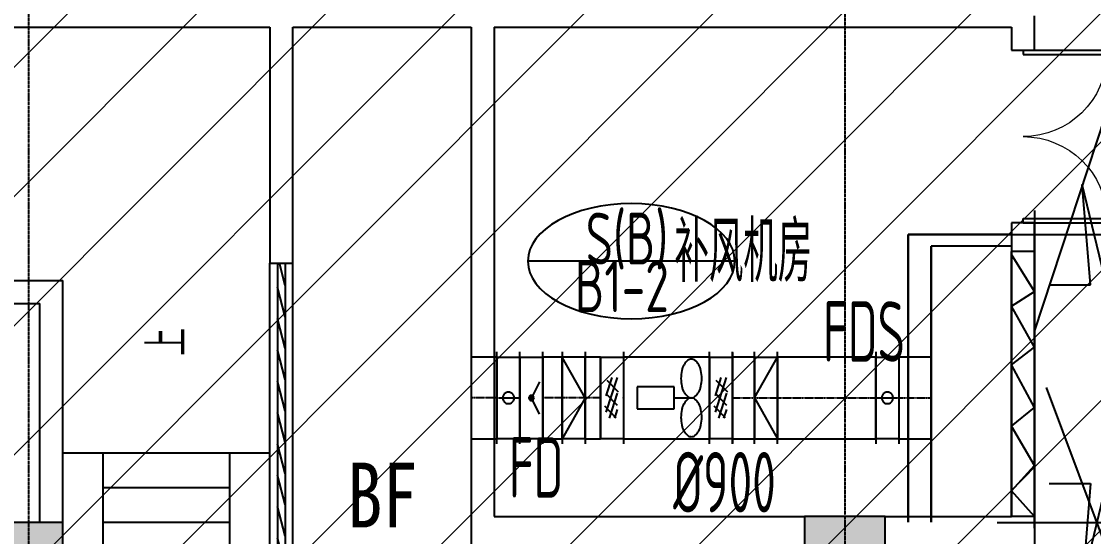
# Model space of a CAD drawing. Extents: x -20827274 to 1300756471, y -549375 to 3431892.
# Drawn here: x -82170 to -72846, y -292084 to -287610 of the extents above; entities that cross this region are included whole.
import ezdxf

# ---------------------------------------------------------------- set-up
doc = ezdxf.new("R2010")
doc.units = 0
doc.header["$LTSCALE"] = 10
for name, pattern in [('CENTER2', [1.125, 0.75, -0.125, 0.125, -0.125]), ('暖附图底图$0$DASH', [0.35, 0.25, -0.1]), ('暖附图底图$0$DOTE', [2.42, 2, -0.2, 0.02, -0.2])]:
    doc.linetypes.add(name, pattern=pattern)
for name, color, linetype in [('1-zs', 3, 'Continuous'), ('1-标注暖通', 4, 'Continuous'), ('DUCT-加压送风标注', 3, 'Continuous'), ('DUCT-排风风口', 7, 'Continuous'), ('DUCT-送风中心线', 5, 'CENTER2'), ('DUCT-送风法兰', 2, 'Continuous'), ('DUCT-送风管', 4, 'Continuous'), ('DUCT-送风管端线', 2, 'Continuous'), ('DUCT-送风管设备', 7, 'Continuous'), ('DUCT-送风阀门', 7, 'Continuous'), ('H-TH_DIM', 3, 'Continuous'), ('H-暖通设备', 181, 'Continuous'), ('PUB_HATCH', 8, 'Continuous'), ('暖附图底图$0$1-标注暖通', 8, 'Continuous'), ('暖附图底图$0$A-COLUMN', 8, 'Continuous'), ('暖附图底图$0$A-ROOM_NAME', 8, 'Continuous'), ('暖附图底图$0$A-STAIR', 8, 'Continuous'), ('暖附图底图$0$A-WALL', 8, 'Continuous'), ('暖附图底图$0$DIM_SYMB', 8, 'Continuous'), ('暖附图底图$0$DOOR_FIRE', 8, 'Continuous'), ('暖附图底图$0$DOTE', 8, 'Continuous'), ('暖附图底图$0$WINDOW', 8, 'Continuous')]:
    doc.layers.add(name, color=color, linetype=linetype)
doc.layers.add('F-非人防区', color=105, linetype='Continuous', lineweight=15)
doc.styles.add('8B2_02', font='tssdeng.shx', dxfattribs={"width": 0.6, "bigfont": 'TSSDCHN.shx'})
doc.styles.add('8B2_02_T3', font='tssdeng.shx', dxfattribs={"width": 0.6, "bigfont": 'TSSDCHN.shx'})
doc.styles.add('暖附图底图$0$8B2_01', font='simhei.ttf', dxfattribs={"width": 0.8})
doc.styles.add('暖附图底图$0$8B2_02', font='tssdeng.shx', dxfattribs={"width": 0.6, "bigfont": 'TSSDCHN.shx'})
doc.styles.add('暖附图底图$0$_TCH_DIM', font='SIMPLEX', dxfattribs={"bigfont": 'GBCBIG'})
doc.dimstyles.new('_TCH_ARCH&&150', dxfattribs={"dimtxt": 525, "dimasz": 150, "dimexe": 375, "dimexo": 450, "dimgap": 150, "dimtad": 1, "dimdec": 0, "dimrnd": 50, "dimzin": 0, "dimdsep": 46, "dimtxsty": '8B2_02_T3', "dimblk": 'ARCHTICK', "dimcen": 0.09, "dimclrt": 7, "dimazin": 2, "dimtfac": 1, "dimtdec": 0, "dimtix": 1, "dimtmove": 2, "dimatfit": 3, "dimfxl": 0, "dimtolj": 1, "dimtzin": 0, "dimarcsym": 0})

# ---------------------------------------------------------------- blocks, each defined once
blk = doc.blocks.new('$风口$00000148')
for p, q in [((515.7, 0), (307.3, 301.4)), ((342.8, 150), (307.3, 301.4)), ((100, 262), (100, -262)), ((0, -200.2), (0, 200.2)), ((100, 200.2), (0, 200.2)), ((100, 140), (0, 195.5)), ((163.2, 150), (342.8, 150)), ((0, 117.6), (100, 140)), ((100, 55.5), (0, 117.6)), ((0, 29.1), (100, 55.5)), ((100, -35.6), (0, 29.1)), ((307.3, -301.4), (515.7, 0)), ((0, -63.4), (100, -35.6)), ((100, -122.8), (0, -63.4)), ((0, -161.1), (100, -122.8)), ((100, -200.2), (0, -161.1)), ((163.2, -150), (342.8, -150)), ((342.8, -150), (307.3, -301.4)), ((100, -200.2), (0, -200.2))]:
    blk.add_line(p, q)
blk = doc.blocks.new('$轴流风机$00000011')
for p, q in [((-500, 500, 0), (-500, -500, 0)), ((500, 500, 0), (-500, 500, 0)), ((500, -500, 0), (500, 500, 0)), ((-339, 135, 0), (-339, -135, 0)), ((88, 135, 0), (-339, 135, 0)), ((88, -135, 0), (88, 135, 0)), ((88, 0, 0), (288, 0, 0)), ((-339, -135, 0), (88, -135, 0)), ((-500, -500, 0), (500, -500, 0))]:
    blk.add_line(p, q)
for centre, radius, start, end in [((462, 274, 0), 291, 153.0603, 168.1126), ((355, 329, 0), 170, 129.1821, 153.0603), ((288, 410, 0), 64.8, 90, 129.1821), ((288, 410, 0), 64.8, 50.8179, 90), ((222, 329, 0), 170, 26.9397, 50.8179), ((115, 274, 0), 291, 11.8874, 26.9397), ((633, 238, 0), 465, 168.1126, 180), ((-56, 238, 0), 465, 0, 11.8874), ((633, 238, 0), 465, 180, 191.8874), ((462, 202, 0), 291, 191.8874, 206.9397), ((115, 202, 0), 291, 333.0603, 348.1126), ((-56, 238, 0), 465, 348.1126, 0), ((355, 148, 0), 170, 206.9397, 230.8179), ((288, 66, 0), 64.8, 230.8179, 270), ((288, 66, 0), 64.8, 270, 309.1821), ((222, 148, 0), 170, 309.1821, 333.0603), ((462, -202, 0), 291, 153.0603, 168.1126), ((355, -148, 0), 170, 129.1821, 153.0603), ((288, -66, 0), 64.8, 90, 129.1821), ((288, -66, 0), 64.8, 50.8179, 90), ((222, -148, 0), 170, 26.9397, 50.8179), ((115, -202, 0), 291, 11.8874, 26.9397), ((633, -238, 0), 465, 168.1126, 180), ((633, -238, 0), 465, 180, 191.8874), ((-56, -238, 0), 465, 0, 11.8874), ((-56, -238, 0), 465, 348.1126, 0), ((462, -274, 0), 291, 191.8874, 206.9397), ((115, -274, 0), 291, 333.0603, 348.1126), ((355, -329, 0), 170, 206.9397, 230.8179), ((288, -410, 0), 64.8, 230.8179, 270), ((288, -410, 0), 64.8, 270, 309.1821), ((222, -329, 0), 170, 309.1821, 333.0603)]:
    blk.add_arc(centre, radius, start, end)
for p in [(-500, 0, 0), (500, 0, 0)]:
    blk.add_point(p)
blk = doc.blocks.new('暖附图底图$0$自行车坡道')
at = {"layer": '暖附图底图$0$A-STAIR'}
for p, q in [((-72447.7, -339870.6), (-67494.9, -339870.6)), ((-67494.9, -341670.6), (-67494.9, -339870.6)), ((-72119.2, -340220.6), (-67494.9, -340220.6)), ((-68094.9, -341320.6), (-68094.9, -340220.6)), ((-67794.9, -341320.6), (-67794.9, -340220.6)), ((-71094.9, -341320.6), (-67494.9, -341320.6)), ((-70758.7, -341670.6), (-67494.9, -341670.6))]:
    blk.add_line(p, q, dxfattribs=at)
at = {"layer": '暖附图底图$0$DIM_SYMB'}
blk.add_lwpolyline([(-66753.2, -340770.6, 0, 0, 0), (-69594.9, -340770.6, 0, 80, 0), (-69294.9, -340770.6, 0, 0, 0)], format="xyseb", dxfattribs=at)
at = {"layer": '暖附图底图$0$DIM_SYMB', "color": 7, "style": '暖附图底图$0$_TCH_DIM'}
blk.add_text('上', height=337.6, dxfattribs=at).set_placement((-66648.2, -340945.6))
blk = doc.blocks.new('_FZH')
blk.add_lwpolyline([(-0.5, -0.5), (0.5, -0.5), (0.5, 0.5), (-0.5, 0.5)], close=True)
at = {"layer": 'PUB_HATCH'}
blk.add_solid([(-0.5, -0.5), (0.5, -0.5), (-0.5, 0.5), (0.5, 0.5)], dxfattribs=at)
blk = doc.blocks.new('暖附图底图$0$$WINLIB2D$00000039')
at = {"color": 0}
for points in [[(-0.5, 0.5), (-0.5, -0.5)], [(0.5, 0.5), (-0.5, 0.5)], [(0.5, -0.5), (0.5, 0.5)], [(-0.5, 0.1667), (0.5, 0.1667)], [(-0.3839, -0.1667), (-0.448, 0.1667)], [(-0.3159, -0.1667), (-0.38, 0.1667)], [(-0.2479, -0.1667), (-0.312, 0.1667)], [(-0.1799, -0.1667), (-0.244, 0.1667)], [(-0.1119, -0.1667), (-0.176, 0.1667)], [(-0.0439, -0.1667), (-0.108, 0.1667)], [(0.0241, -0.1667), (-0.04, 0.1667)], [(0.0921, -0.1667), (0.028, 0.1667)], [(0.16, -0.1667), (0.0959, 0.1667)], [(0.228, -0.1667), (0.1639, 0.1667)], [(0.296, -0.1667), (0.2319, 0.1667)], [(0.364, -0.1667), (0.2999, 0.1667)], [(0.432, -0.1667), (0.3679, 0.1667)], [(0.5, -0.1667), (0.4359, 0.1667)], [(-0.4519, -0.1667), (-0.5, 0.0836)], [(-0.5, -0.1667), (0.5, -0.1667)], [(0.5, -0.5), (-0.5, -0.5)]]:
    blk.add_lwpolyline(points, dxfattribs=at)
blk = doc.blocks.new('暖附图底图$0$$DorLib2D$00000002')
for p, q in [((-0.5, 0), (-0.5, 0.4875)), ((-0.475, 0.4875), (-0.5, 0.4875)), ((-0.475, 0), (-0.475, 0.4875)), ((0.475, 0), (0.475, 0.4875)), ((0.475, 0.4875), (0.5, 0.4875)), ((0.5, 0), (0.5, 0.4875)), ((-0.5, 0), (-0.475, 0)), ((0.5, 0), (0.475, 0))]:
    blk.add_line(p, q)
at = {"lineweight": 13}
for centre, start, end in [((-0.4875, 0), 0, 88.53072), ((0.4875, 0), 91.46928, 180)]:
    blk.add_arc(centre, 0.4875, start, end, dxfattribs=at)
blk = doc.blocks.new('暖附图底图$0$AFSFCS')
at = {"layer": '暖附图底图$0$A-WALL'}
for p, q in [((-73358.6, -287860.4), (-73358.6, -287560.4)), ((-82958.6, -287660.4), (-81908.6, -287660.4)), ((-81908.6, -287660.4), (-80008.6, -287660.4)), ((-80008.6, -287660.4), (-80008.6, -289710.4)), ((-79808.6, -289710.4), (-79808.6, -287660.4)), ((-79808.6, -287660.4), (-79108.6, -287660.4)), ((-79108.6, -287660.4), (-78258.6, -287660.4)), ((-78258.6, -287660.4), (-78258.6, -292010.4)), ((-78058.6, -287660.4), (-78058.6, -291910.4)), ((-78058.6, -287660.4), (-73558.6, -287660.4)), ((-73558.6, -287660.4), (-73558.6, -287860.4)), ((-73558.6, -287860.4), (-73358.6, -287860.4)), ((-73358.6, -289360.4), (-73558.6, -289360.4)), ((-73558.6, -289360.4), (-73558.6, -291910.4)), ((-73358.6, -292010.4), (-73358.6, -289360.4)), ((-80008.6, -289710.4), (-79808.6, -289710.4)), ((-82958.6, -289860.4), (-81808.6, -289860.4)), ((-81808.6, -291960.4), (-81808.6, -289860.4)), ((-83158.6, -290060.4), (-82008.6, -290060.4)), ((-82008.6, -291960.4), (-82008.6, -290060.4)), ((-78058.6, -291910.4), (-75358.6, -291910.4)), ((-74658.6, -291910.4), (-73558.6, -291910.4)), ((-78258.6, -292010.4), (-78258.6, -295760.4)), ((-73358.6, -292010.4), (-73358.6, -295860.4))]:
    blk.add_line(p, q, dxfattribs=at)
at = {"layer": '暖附图底图$0$DOTE', "color": 127, "linetype": '暖附图底图$0$DOTE', "ltscale": 1.5}
for p, q in [((-82108.6, -155629.3), (-82108.6, -385768.2)), ((-75008.6, -155629.3), (-75008.6, -385768.2))]:
    blk.add_line(p, q, dxfattribs=at)
at = {"rotation": 90}
blk.add_blockref('暖附图底图$0$自行车坡道', (-421679.2, -223865.5), dxfattribs=at)
at = {"layer": '暖附图底图$0$A-COLUMN', "rotation": 90}
for p, xscale, yscale, zscale in [((-75008.6, -292260.4), 700, 700, 700), ((-82108.6, -292260.4), 600, 600, 600)]:
    blk.add_blockref('_FZH', p, dxfattribs=dict(at, xscale=xscale, yscale=yscale, zscale=zscale))
at = {"layer": '暖附图底图$0$DOOR_FIRE', "xscale": -1500, "yscale": 1500, "zscale": 200, "rotation": 270}
blk.add_blockref('暖附图底图$0$$DorLib2D$00000002', (-73458.6, -288610.4), dxfattribs=at)
at = {"layer": '暖附图底图$0$WINDOW', "xscale": 4000, "yscale": -200, "zscale": 200, "rotation": 270}
blk.add_blockref('暖附图底图$0$$WINLIB2D$00000039', (-79908.6, -291710.4), dxfattribs=at)
at = {"layer": '暖附图底图$0$A-ROOM_NAME', "style": '暖附图底图$0$8B2_02', "width": 0.6}
blk.add_text('补风机房', height=525, dxfattribs=at).set_placement((-76490.1, -289873.1))
at = {"layer": '暖附图底图$0$A-ROOM_NAME', "color": 1, "style": '暖附图底图$0$8B2_01', "width": 0.8}
blk.add_text('BF', height=563.29, dxfattribs=at).set_placement((-79337.2, -292005))
blk = doc.blocks.new('暖附图底图')
at = {"layer": '暖附图底图$0$1-标注暖通', "linetype": '暖附图底图$0$DASH'}
blk.add_blockref('暖附图底图$0$AFSFCS', (500000, 0), dxfattribs=at)
blk = doc.blocks.new('_ArchTick')
at = {"color": 0, "linetype": 'ByBlock', "const_width": 0.4}
blk.add_lwpolyline([(-0.5, -0.5), (0.5, 0.5)], dxfattribs=at)
blk = doc.blocks.new('*D1215')
at = {"layer": 'Defpoints', "color": 0, "transparency": 16777216}
for p in [(-74133.6, -289460.4), (-71731.8, -289460.4), (-74133.6, -291960.4)]:
    blk.add_point(p, dxfattribs=at)
at = {"layer": 'H-TH_DIM', "color": 0, "lineweight": -2, "transparency": 16777216}
for p, q in [((-73683.6, -289460.4), (-71356.8, -289460.4)), ((-71731.8, -291960.4), (-71731.8, -289460.4)), ((-73683.6, -291960.4), (-71356.8, -291960.4))]:
    blk.add_line(p, q, dxfattribs=at)
at = {"layer": 'H-TH_DIM', "color": 0, "lineweight": -2, "transparency": 16777216, "xscale": 150, "yscale": 150, "zscale": 150}
for p, rotation in [((-71731.8, -289460.4), 90), ((-71731.8, -291960.4), 270)]:
    blk.add_blockref('_ArchTick', p, dxfattribs=dict(at, rotation=rotation))
at = {"layer": 'H-TH_DIM', "color": 7, "transparency": 16777216, "insert": (-72144.3, -290710.4), "char_height": 525, "attachment_point": 5, "rotation": 90, "style": '8B2_02_T3'}
blk.add_mtext('\\A1;2500', dxfattribs=at)

msp = doc.modelspace()

# ---------------------------------------------------------------- hatches: boundary and pattern name
at = {"layer": 'F-非人防区'}
h = msp.add_hatch(dxfattribs=at)
h.set_pattern_fill('ANSI31', color=8, scale=500)
h.set_pattern_definition([(45, (-67108.6, 126739.6), (-561.266, 561.266), [])])
edge = h.paths.add_edge_path()
edge.add_line((26041.4, -160910.4), (26041.4, -174910.4))
edge.add_line((26041.4, -174910.4), (44466.4, -174910.4))
edge.add_line((44466.4, -174910.4), (44466.4, -230535.4))
edge.add_line((44466.4, -230535.4), (29591.4, -230535.4))
edge.add_line((29591.4, -230535.4), (29591.4, -228585.4))
edge.add_line((29591.4, -228585.4), (32466.4, -228585.4))
edge.add_line((32466.4, -228585.4), (32466.4, -223185.4))
edge.add_line((32466.4, -223185.4), (6116.4, -223185.4))
edge.add_line((6116.4, -223185.4), (6116.4, -236210.4))
edge.add_line((6116.4, -236210.4), (5916.4, -236210.4))
edge.add_line((5916.4, -236210.4), (5921.1, -289912.2))
edge.add_line((5921.1, -289912.2), (35191.4, -289912.2))
edge.add_line((35191.4, -289912.2), (35191.4, -296310.4))
edge.add_line((35191.4, -296310.4), (35041.4, -296310.4))
edge.add_line((35041.4, -296310.4), (35041.4, -296910.4))
edge.add_line((35041.4, -296910.4), (35641.4, -296910.4))
edge.add_line((35641.4, -296910.4), (44736.4, -305099.6))
edge.add_line((44736.4, -305099.6), (22456.5, -329844))
edge.add_line((22456.5, -329844), (22456.5, -340006.4))
edge.add_line((22456.5, -340006.4), (-13248.1, -379660.4))
edge.add_line((-13248.1, -379660.4), (-90108.6, -379660.4))
edge.add_line((-90108.6, -379660.4), (-90108.6, -373660.4))
edge.add_line((-90108.6, -373660.4), (-91358.6, -373660.4))
edge.add_arc((-91358.6, -361660.4), 12000, 180, 270, ccw=False)
edge.add_line((-103358.6, -361660.4), (-103358.6, -333450.4))
edge.add_line((-103358.6, -333450.4), (-95358.6, -333436.6))
edge.add_line((-95358.6, -333436.6), (-95358.6, -160610.4))
edge.add_line((-95358.6, -160610.4), (-86333.4, -160610.4))
edge.add_line((-86333.4, -160610.4), (-86333.6, -149790))
edge.add_line((-86333.6, -149790), (-73433.4, -149790))
edge.add_line((-73433.4, -149790), (-73433.4, -160610.4))
edge.add_line((-73433.4, -160610.4), (26041.4, -160910.4))

# ---------------------------------------------------------------- linework, layer by layer
at = {"layer": '1-标注暖通'}
for p, q in [((-73358.6, -290303.8), (-72661.3, -288184.7, -2600)), ((-73258.6, -290789.9, -2600), (-72048.2, -294015.7, -2600))]:
    msp.add_line(p, q, dxfattribs=at)
at = {"layer": '1-标注暖通', "const_width": 20, "elevation": -500}
for points in [[(-74458.9, -289460.4), (-74458.9, -291960.4)], [(-74258.8, -289560.4), (-74258.6, -291960.4)]]:
    msp.add_lwpolyline(points, dxfattribs=at)
at = {"layer": '1-标注暖通', "const_width": 20}
for points in [[(-74458.9, -289460.4), (-73558.6, -289460.4)], [(-74258.8, -289560.4), (-73558.6, -289560.4)]]:
    msp.add_lwpolyline(points, dxfattribs=at)
at = {"layer": 'DUCT-送风中心线'}
for p, q in [((-78034.7, -290879.5), (-78258.6, -290879.5)), ((-77468.4, -290879.5), (-77634.1, -290879.5)), ((-77268.2, -290879.5), (-77468.2, -290879.5)), ((-77135.2, -290879.5), (-77268, -290879.5)), ((-75984.6, -290879.4), (-75984.8, -290879.4)), ((-75984.6, -290879.4), (-75794.9, -290879.4)), ((-75794.7, -290879.4), (-75594.7, -290879.4)), ((-75594.5, -290879.4), (-74739.2, -290879.4)), ((-74538.8, -290879.4), (-74258.7, -290879.4))]:
    msp.add_line(p, q, dxfattribs=at)
at = {"layer": 'DUCT-送风法兰'}
for p, q in [((-78034.6, -291279.5), (-78034.6, -290479.5)), ((-77834.4, -291279.5), (-77834.4, -290479.5)), ((-77634.2, -291279.5), (-77634.2, -290479.5)), ((-77468.3, -290479.5), (-77468.3, -291279.5)), ((-77268.1, -290479.5), (-77268.1, -291279.5)), ((-76935.1, -290479.5), (-76935.1, -291279.5)), ((-76184.9, -291279.4), (-76184.9, -290479.4)), ((-75984.7, -291279.4), (-75984.7, -290479.4)), ((-75984.5, -290484.4), (-75984.5, -291274.4)), ((-75794.8, -291279.4), (-75794.8, -290479.4)), ((-75594.6, -291279.4), (-75594.6, -290479.4)), ((-74739.1, -290479.4), (-74739.1, -291279.4)), ((-74538.9, -290479.4), (-74538.9, -291279.4))]:
    msp.add_line(p, q, dxfattribs=at)
at = {"layer": 'DUCT-送风法兰', "color": 18, "true_color": 0x000000}
for p in [(-78034.7, -290879.5, 500), (-78034.5, -290879.5, 500), (-77834.5, -290879.5, 500), (-77834.3, -290879.5, 500), (-77634.3, -290879.5, 500), (-77634.1, -290879.5, 500), (-77468.4, -290879.5, 500), (-77468.2, -290879.5, 500), (-77268.2, -290879.5, 500), (-77268, -290879.5, 500), (-76935.2, -290879.5, 500), (-76935, -290879.5, 500), (-76185, -290879.4, 500), (-76184.8, -290879.4, 500), (-75984.8, -290879.4, 500), (-75984.6, -290879.4, 500), (-75984.6, -290879.4, 500), (-75984.4, -290879.4, 500), (-75794.9, -290879.4, 500), (-75794.7, -290879.4, 500), (-75594.7, -290879.4, 500), (-75594.5, -290879.4, 500), (-74739.2, -290879.4, 500), (-74739, -290879.4, 500), (-74539, -290879.4, 500), (-74538.8, -290879.4, 500)]:
    msp.add_point(p, dxfattribs=at)
at = {"layer": 'DUCT-送风管'}
for p, q in [((-78034.7, -290524.5), (-78258.6, -290524.5)), ((-78258.6, -290524.5), (-78258.6, -291234.5)), ((-78034.7, -291234.5), (-78034.7, -290524.5)), ((-78034.5, -290524.5), (-77834.5, -290524.5)), ((-77834.3, -290524.5), (-77634.3, -290524.5)), ((-77468.4, -290524.5), (-77634.1, -290524.5)), ((-77634.1, -290524.5), (-77634.1, -291234.5)), ((-77468.4, -291234.5), (-77468.4, -290524.5)), ((-77268.2, -290524.5), (-77468.2, -290524.5)), ((-77268.2, -290879.5), (-77468.2, -290524.5)), ((-77135.2, -290524.5), (-77268, -290524.5)), ((-77268, -290524.5), (-77268, -291234.5)), ((-77135.2, -290524.5), (-76935.2, -290524.5)), ((-77135.2, -291234.5), (-77135.2, -290524.5)), ((-76184.8, -290524.4), (-75984.8, -290524.4)), ((-75984.6, -290529.4), (-75984.8, -290524.4)), ((-75794.9, -290524.4), (-75984.6, -290524.4)), ((-75984.6, -290524.4), (-75984.6, -291234.4)), ((-75794.9, -291234.4), (-75794.9, -290524.4)), ((-75794.7, -290524.4), (-75594.7, -290524.4)), ((-75794.7, -290879.4), (-75594.7, -290524.4)), ((-74739.2, -290524.4), (-75594.5, -290524.4)), ((-75594.5, -290524.4), (-75594.5, -291234.4)), ((-74739.2, -291234.4), (-74739.2, -290524.4)), ((-74739, -290524.4), (-74539, -290524.4)), ((-74258.7, -290524.4), (-74538.8, -290524.4)), ((-74538.8, -290524.4), (-74538.8, -291234.4)), ((-74258.7, -291234.4), (-74258.7, -290524.4)), ((-77268.2, -290879.5), (-77468.2, -291234.5)), ((-75794.7, -290879.4), (-75594.7, -291234.4)), ((-78258.6, -291234.5), (-78034.7, -291234.5)), ((-77834.5, -291234.5), (-78034.5, -291234.5)), ((-77634.3, -291234.5), (-77834.3, -291234.5)), ((-77634.1, -291234.5), (-77468.4, -291234.5)), ((-77268.2, -291234.5), (-77468.2, -291234.5)), ((-77268, -291234.5), (-77135.2, -291234.5)), ((-76935.2, -291234.5), (-77135.2, -291234.5)), ((-75984.8, -291234.4), (-76184.8, -291234.4)), ((-75984.6, -291229.4), (-75984.8, -291234.4)), ((-75984.6, -291234.4), (-75794.9, -291234.4)), ((-75794.7, -291234.4), (-75594.7, -291234.4)), ((-75594.5, -291234.4), (-74739.2, -291234.4)), ((-74539, -291234.4), (-74739, -291234.4)), ((-74538.8, -291234.4), (-74258.7, -291234.4))]:
    msp.add_line(p, q, dxfattribs=at)
at = {"layer": 'DUCT-送风管', "color": 18, "true_color": 0x000000}
for p in [(-77468.2, -290879.5, 500), (-77268.2, -290879.5, 500), (-75984.8, -290879.4, 500), (-75984.6, -290879.4, 500), (-75794.7, -290879.4, 500), (-75594.7, -290879.4, 500)]:
    msp.add_point(p, dxfattribs=at)
at = {"layer": 'DUCT-送风管端线'}
for p, q in [((-78034.5, -290524.5), (-78034.5, -291234.5)), ((-77834.5, -290524.5), (-77834.5, -291234.5)), ((-77834.3, -290524.5), (-77834.3, -291234.5)), ((-77634.3, -290524.5), (-77634.3, -291234.5)), ((-77468.2, -290524.5), (-77468.2, -291234.5)), ((-77268.2, -291234.5), (-77268.2, -290524.5)), ((-77135.2, -290524.5), (-77135.2, -291234.5)), ((-76935.2, -290524.5), (-76935.2, -291234.5)), ((-76184.8, -290524.4), (-76184.8, -291234.4)), ((-75984.8, -290524.4), (-75984.8, -291234.4)), ((-75984.8, -290524.4), (-75984.8, -291234.4)), ((-75984.6, -291229.4), (-75984.6, -290529.4)), ((-75794.7, -290524.4), (-75794.7, -291234.4)), ((-75594.7, -291234.4), (-75594.7, -290524.4)), ((-74739, -290524.4), (-74739, -291234.4)), ((-74539, -290524.4), (-74539, -291234.4))]:
    msp.add_line(p, q, dxfattribs=at)
at = {"layer": 'DUCT-送风阀门'}
for p, q in [((-77085.2, -291003), (-76987.3, -290702)), ((-77085.2, -290861), (-77033.5, -290702)), ((-76134.8, -291002.9), (-76036.9, -290701.9)), ((-76134.8, -290860.9), (-76083.1, -290701.9)), ((-77664.3, -290739.5), (-77734.3, -290879.5)), ((-76977.1, -290830.5), (-77077.1, -290728)), ((-76026.7, -290830.4), (-76126.7, -290727.9)), ((-78022, -290879.5), (-77847, -290879.5)), ((-77984.1, -290873.2), (-77984.5, -290879.5)), ((-77984.5, -290879.5), (-77984.1, -290885.7)), ((-77982.9, -290867), (-77984.1, -290873.2)), ((-77984.1, -290885.7), (-77982.9, -290891.9)), ((-77981, -290861.1), (-77982.9, -290867)), ((-77982.9, -290891.9), (-77981, -290897.9)), ((-77978.3, -290855.4), (-77981, -290861.1)), ((-77974.9, -290850.1), (-77978.3, -290855.4)), ((-77970.9, -290845.2), (-77974.9, -290850.1)), ((-77966.3, -290840.9), (-77970.9, -290845.2)), ((-77961.3, -290837.3), (-77966.3, -290840.9)), ((-77955.8, -290834.2), (-77961.3, -290837.3)), ((-77949.9, -290831.9), (-77955.8, -290834.2)), ((-77943.8, -290830.4), (-77949.9, -290831.9)), ((-77937.6, -290829.6), (-77943.8, -290830.4)), ((-77931.3, -290829.6), (-77937.6, -290829.6)), ((-77925.1, -290830.4), (-77931.3, -290829.6)), ((-77919, -290831.9), (-77925.1, -290830.4)), ((-77913.2, -290834.2), (-77919, -290831.9)), ((-77907.7, -290837.3), (-77913.2, -290834.2)), ((-77902.6, -290840.9), (-77907.7, -290837.3)), ((-77898, -290845.2), (-77902.6, -290840.9)), ((-77894, -290850.1), (-77898, -290845.2)), ((-77890.6, -290855.4), (-77894, -290850.1)), ((-77888, -290861.1), (-77890.6, -290855.4)), ((-77886, -290867), (-77888, -290861.1)), ((-77888, -290897.9), (-77886, -290891.9)), ((-77884.9, -290873.2), (-77886, -290867)), ((-77886, -290891.9), (-77884.9, -290885.7)), ((-77884.5, -290879.5), (-77884.9, -290873.2)), ((-77884.9, -290885.7), (-77884.5, -290879.5)), ((-77756, -290875.4), (-77756.4, -290879.5)), ((-77756.4, -290879.5), (-77756, -290883.5)), ((-77754.9, -290871.5), (-77756, -290875.4)), ((-77756, -290883.5), (-77754.9, -290887.5)), ((-77753.1, -290867.8), (-77754.9, -290871.5)), ((-77754.9, -290887.5), (-77753.1, -290891.1)), ((-77750.6, -290864.5), (-77753.1, -290867.8)), ((-77753.1, -290891.1), (-77750.6, -290894.4)), ((-77747.6, -290861.8), (-77750.6, -290864.5)), ((-77750.6, -290894.4), (-77747.6, -290897.2)), ((-77748.7, -290875.2), (-77749.2, -290878)), ((-77749.2, -290878), (-77749.2, -290880.9)), ((-77749.2, -290880.9), (-77748.7, -290883.7)), ((-77747.6, -290872.6), (-77748.7, -290875.2)), ((-77748.7, -290883.7), (-77747.6, -290886.3)), ((-77744.1, -290859.6), (-77747.6, -290861.8)), ((-77746.1, -290870.2), (-77747.6, -290872.6)), ((-77747.6, -290886.3), (-77746.1, -290888.7)), ((-77744.1, -290868.1), (-77746.1, -290870.2)), ((-77746.1, -290888.7), (-77744.1, -290890.8)), ((-77744.8, -290877.4), (-77745, -290879.5)), ((-77745, -290879.5), (-77744.8, -290881.6)), ((-77744.2, -290875.4), (-77744.8, -290877.4)), ((-77744.8, -290881.6), (-77744.2, -290883.6)), ((-77743.2, -290873.5), (-77744.2, -290875.4)), ((-77744.2, -290883.6), (-77743.2, -290885.4)), ((-77740.3, -290858.2), (-77744.1, -290859.6)), ((-77741.8, -290866.5), (-77744.1, -290868.1)), ((-77744.1, -290890.8), (-77741.8, -290892.5)), ((-77741.9, -290871.9), (-77743.2, -290873.5)), ((-77743.2, -290885.4), (-77741.9, -290887.1)), ((-77740.2, -290870.5), (-77741.9, -290871.9)), ((-77741.9, -290887.1), (-77740.2, -290888.4)), ((-77739.2, -290865.3), (-77741.8, -290866.5)), ((-77741.8, -290892.5), (-77739.2, -290893.7)), ((-77736.3, -290857.4), (-77740.3, -290858.2)), ((-77738.4, -290869.6), (-77740.2, -290870.5)), ((-77740.2, -290888.4), (-77738.4, -290889.4)), ((-77736.4, -290864.6), (-77739.2, -290865.3)), ((-77739.2, -290893.7), (-77736.4, -290894.3)), ((-77736.4, -290868.9), (-77738.4, -290869.6)), ((-77738.4, -290889.4), (-77736.4, -290890)), ((-77733.5, -290864.5), (-77736.4, -290864.6)), ((-77734.3, -290868.7), (-77736.4, -290868.9)), ((-77736.4, -290890), (-77734.3, -290890.2)), ((-77736.4, -290894.3), (-77733.5, -290894.5)), ((-77732.2, -290857.4), (-77736.3, -290857.4)), ((-77732.2, -290868.9), (-77734.3, -290868.7)), ((-77664.3, -291019.5), (-77734.3, -290879.5)), ((-77734.3, -290890.2), (-77732.2, -290890)), ((-77730.7, -290864.9), (-77733.5, -290864.5)), ((-77733.5, -290894.5), (-77730.7, -290894.1)), ((-77728.2, -290858.2), (-77732.2, -290857.4)), ((-77730.2, -290869.6), (-77732.2, -290868.9)), ((-77732.2, -290890), (-77730.2, -290889.4)), ((-77728, -290865.8), (-77730.7, -290864.9)), ((-77730.7, -290894.1), (-77728, -290893.1)), ((-77728.3, -290870.5), (-77730.2, -290869.6)), ((-77730.2, -290889.4), (-77728.3, -290888.4)), ((-77726.7, -290871.9), (-77728.3, -290870.5)), ((-77728.3, -290888.4), (-77726.7, -290887.1)), ((-77724.4, -290859.6), (-77728.2, -290858.2)), ((-77725.6, -290867.2), (-77728, -290865.8)), ((-77728, -290893.1), (-77725.6, -290891.7)), ((-77725.3, -290873.5), (-77726.7, -290871.9)), ((-77726.7, -290887.1), (-77725.3, -290885.4)), ((-77723.4, -290869.1), (-77725.6, -290867.2)), ((-77725.6, -290891.7), (-77723.4, -290889.8)), ((-77724.3, -290875.4), (-77725.3, -290873.5)), ((-77725.3, -290885.4), (-77724.3, -290883.6)), ((-77720.9, -290861.8), (-77724.4, -290859.6)), ((-77723.7, -290877.4), (-77724.3, -290875.4)), ((-77724.3, -290883.6), (-77723.7, -290881.6)), ((-77723.5, -290879.5), (-77723.7, -290877.4)), ((-77723.7, -290881.6), (-77723.5, -290879.5)), ((-77721.6, -290871.4), (-77723.4, -290869.1)), ((-77723.4, -290889.8), (-77721.6, -290887.6)), ((-77720.3, -290873.9), (-77721.6, -290871.4)), ((-77721.6, -290887.6), (-77720.3, -290885)), ((-77717.9, -290864.5), (-77720.9, -290861.8)), ((-77720.9, -290897.2), (-77717.9, -290894.4)), ((-77719.5, -290876.6), (-77720.3, -290873.9)), ((-77720.3, -290885), (-77719.5, -290882.3)), ((-77719.3, -290879.5), (-77719.5, -290876.6)), ((-77719.5, -290882.3), (-77719.3, -290879.5)), ((-77715.4, -290867.8), (-77717.9, -290864.5)), ((-77717.9, -290894.4), (-77715.4, -290891.1)), ((-77713.6, -290871.5), (-77715.4, -290867.8)), ((-77715.4, -290891.1), (-77713.6, -290887.5)), ((-77712.5, -290875.4), (-77713.6, -290871.5)), ((-77713.6, -290887.5), (-77712.5, -290883.5)), ((-77712.1, -290879.5), (-77712.5, -290875.4)), ((-77712.5, -290883.5), (-77712.1, -290879.5)), ((-76985.2, -290945.4), (-77085.2, -290842.9)), ((-77056.5, -291057), (-76985.2, -290837.5)), ((-76034.8, -290945.3), (-76134.8, -290842.8)), ((-76106.1, -291056.9), (-76034.8, -290837.5)), ((-74726.5, -290879.4), (-74551.5, -290879.4)), ((-74688.6, -290873.1), (-74689, -290879.4)), ((-74689, -290879.4), (-74688.6, -290885.6)), ((-74687.5, -290866.9), (-74688.6, -290873.1)), ((-74688.6, -290885.6), (-74687.5, -290891.8)), ((-74685.5, -290861), (-74687.5, -290866.9)), ((-74687.5, -290891.8), (-74685.5, -290897.8)), ((-74682.8, -290855.3), (-74685.5, -290861)), ((-74679.5, -290850), (-74682.8, -290855.3)), ((-74675.5, -290845.1), (-74679.5, -290850)), ((-74670.9, -290840.8), (-74675.5, -290845.1)), ((-74665.8, -290837.2), (-74670.9, -290840.8)), ((-74660.3, -290834.1), (-74665.8, -290837.2)), ((-74654.5, -290831.8), (-74660.3, -290834.1)), ((-74648.4, -290830.3), (-74654.5, -290831.8)), ((-74642.2, -290829.5), (-74648.4, -290830.3)), ((-74635.9, -290829.5), (-74642.2, -290829.5)), ((-74629.7, -290830.3), (-74635.9, -290829.5)), ((-74623.6, -290831.8), (-74629.7, -290830.3)), ((-74617.7, -290834.1), (-74623.6, -290831.8)), ((-74612.2, -290837.2), (-74617.7, -290834.1)), ((-74607.2, -290840.8), (-74612.2, -290837.2)), ((-74602.6, -290845.1), (-74607.2, -290840.8)), ((-74598.6, -290850), (-74602.6, -290845.1)), ((-74595.2, -290855.3), (-74598.6, -290850)), ((-74592.5, -290861), (-74595.2, -290855.3)), ((-74590.6, -290866.9), (-74592.5, -290861)), ((-74592.5, -290897.8), (-74590.6, -290891.8)), ((-74589.4, -290873.1), (-74590.6, -290866.9)), ((-74590.6, -290891.8), (-74589.4, -290885.6)), ((-74589, -290879.4), (-74589.4, -290873.1)), ((-74589.4, -290885.6), (-74589, -290879.4)), ((-77981, -290897.9), (-77978.3, -290903.6)), ((-77978.3, -290903.6), (-77974.9, -290908.9)), ((-77974.9, -290908.9), (-77970.9, -290913.7)), ((-77970.9, -290913.7), (-77966.3, -290918)), ((-77966.3, -290918), (-77961.3, -290921.7)), ((-77961.3, -290921.7), (-77955.8, -290924.7)), ((-77955.8, -290924.7), (-77949.9, -290927)), ((-77949.9, -290927), (-77943.8, -290928.6)), ((-77943.8, -290928.6), (-77937.6, -290929.4)), ((-77937.6, -290929.4), (-77931.3, -290929.4)), ((-77931.3, -290929.4), (-77925.1, -290928.6)), ((-77925.1, -290928.6), (-77919, -290927)), ((-77919, -290927), (-77913.2, -290924.7)), ((-77913.2, -290924.7), (-77907.7, -290921.7)), ((-77907.7, -290921.7), (-77902.6, -290918)), ((-77902.6, -290918), (-77898, -290913.7)), ((-77898, -290913.7), (-77894, -290908.9)), ((-77894, -290908.9), (-77890.6, -290903.6)), ((-77890.6, -290903.6), (-77888, -290897.9)), ((-77747.6, -290897.2), (-77744.1, -290899.3)), ((-77744.1, -290899.3), (-77740.3, -290900.8)), ((-77740.3, -290900.8), (-77736.3, -290901.5)), ((-77736.3, -290901.5), (-77732.2, -290901.5)), ((-77732.2, -290901.5), (-77728.2, -290900.8)), ((-77728.2, -290900.8), (-77724.4, -290899.3)), ((-77724.4, -290899.3), (-77720.9, -290897.2)), ((-76996.8, -291054.2), (-77096.8, -290951.7)), ((-77010.4, -291057), (-76985.2, -290979.5)), ((-76046.4, -291054.1), (-76146.4, -290951.6)), ((-76060, -291056.9), (-76034.8, -290979.5)), ((-74685.5, -290897.8), (-74682.8, -290903.5)), ((-74682.8, -290903.5), (-74679.5, -290908.8)), ((-74679.5, -290908.8), (-74675.5, -290913.6)), ((-74675.5, -290913.6), (-74670.9, -290917.9)), ((-74670.9, -290917.9), (-74665.8, -290921.6)), ((-74665.8, -290921.6), (-74660.3, -290924.6)), ((-74660.3, -290924.6), (-74654.5, -290926.9)), ((-74654.5, -290926.9), (-74648.4, -290928.5)), ((-74648.4, -290928.5), (-74642.2, -290929.3)), ((-74642.2, -290929.3), (-74635.9, -290929.3)), ((-74635.9, -290929.3), (-74629.7, -290928.5)), ((-74629.7, -290928.5), (-74623.6, -290926.9)), ((-74623.6, -290926.9), (-74617.7, -290924.6)), ((-74617.7, -290924.6), (-74612.2, -290921.6)), ((-74612.2, -290921.6), (-74607.2, -290917.9)), ((-74607.2, -290917.9), (-74602.6, -290913.6)), ((-74602.6, -290913.6), (-74598.6, -290908.8)), ((-74598.6, -290908.8), (-74595.2, -290903.5)), ((-74595.2, -290903.5), (-74592.5, -290897.8))]:
    msp.add_line(p, q, dxfattribs=at)
at = {"layer": 'H-暖通设备', "linetype": 'Continuous'}
msp.add_line((-75965.9, -289692.4), (-77765.9, -289692.4), dxfattribs=at)
at = {"layer": 'H-暖通设备', "linetype": 'Continuous', "extrusion": (0, 0, -1)}
msp.add_ellipse((-76865.9, -289692.4), major_axis=(-900, 0), ratio=0.555556, dxfattribs=at)

# ---------------------------------------------------------------- block references
at = {"layer": '1-zs'}
msp.add_blockref('暖附图底图', (-500000, 0), dxfattribs=at)
at = {"layer": 'DUCT-排风风口', "xscale": 2, "yscale": 5.75}
msp.add_blockref('$风口$00000148', (-73558.6, -290759.4, 2600), dxfattribs=at)
at = {"layer": 'DUCT-送风管设备', "xscale": 0.75, "yscale": 0.71, "zscale": 710, "rotation": 0.004841274411402709}
msp.add_blockref('$轴流风机$00000011', (-76560, -290879.4, 500), dxfattribs=at)

# ---------------------------------------------------------------- texts
at = {"layer": '1-标注暖通', "style": '8B2_02', "width": 0.6}
for s, p in [('FDS', (-75198.7, -290565.3, -1500)), ('FD', (-77930.8, -291745.7, -500))]:
    msp.add_text(s, height=525, dxfattribs=at).set_placement(p)
at = {"layer": 'DUCT-加压送风标注', "style": '8B2_02', "width": 0.6}
msp.add_text('%%C900', height=525, dxfattribs=at).set_placement((-76502.2, -291874.1, 500))
at = {"layer": 'H-暖通设备', "linetype": 'Continuous', "style": '8B2_02', "width": 0.7}
for s, p in [('S(B)', (-77262.7, -289720.3)), ('B1-2', (-77356, -290134.8))]:
    msp.add_text(s, height=450, dxfattribs=at).set_placement(p)

# ---------------------------------------------------------------- dimensions: what is measured, and where the dimension line sits
at = {"layer": 'H-TH_DIM'}
dim = msp.add_aligned_dim(p1=(-74133.6, -291960.4), p2=(-74133.6, -289460.4), distance=-2401.9, dimstyle='_TCH_ARCH&&150', dxfattribs=at)
dim.commit()
dim.dimension.update_dxf_attribs({"geometry": '*D1215', "text_midpoint": (-72144.3, -290710.4)})

doc.saveas('drawing.dxf')
